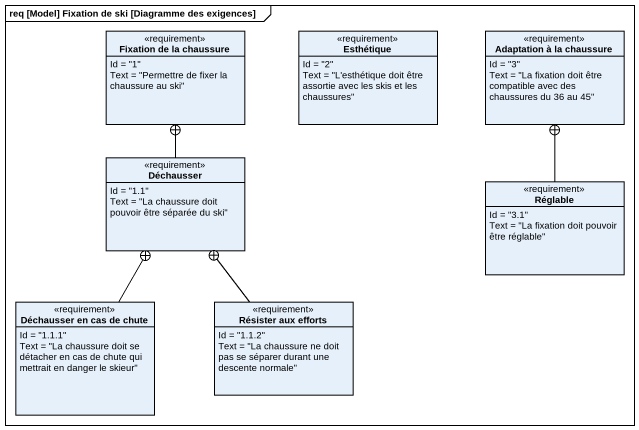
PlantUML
@startuml
mainframe req [Model] Fixation de ski [Diagramme des exigences]
hide circle
hide empty members
class "Fixation de la chaussure" as Fixation_de_la_chaussure <<requirement>> {
  Id = "1"
  Text = "Permettre de fixer la chaussure au ski"
}
class Esthétique <<requirement>> {
  Id = "2"
  Text = "L'esthétique doit être assortie avec les skis et les chaussures"
}
class "Adaptation à la chaussure" as Adaptation_à_la_chaussure <<requirement>> {
  Id = "3"
  Text = "La fixation doit être compatible avec des chaussures du 36 au 45"
}
class Déchausser <<requirement>> {
  Id = "1.1"
  Text = "La chaussure doit pouvoir être séparée du ski"
}
class Réglable <<requirement>> {
  Id = "3.1"
  Text = "La fixation doit pouvoir être réglable"
}
class "Déchausser en cas de chute" as Déchausser_en_cas_de_chute <<requirement>> {
  Id = "1.1.1"
  Text = "La chaussure doit se détacher en cas de chute qui mettrait en danger le skieur"
}
class "Résister aux efforts" as Résister_aux_efforts <<requirement>> {
  Id = "1.1.2"
  Text = "La chaussure ne doit pas se séparer durant une descente normale"
}
Déchausser -up-+ Fixation_de_la_chaussure
Réglable -up-+ Adaptation_à_la_chaussure
Déchausser_en_cas_de_chute -up-+ Déchausser
Résister_aux_efforts -up-+ Déchausser
@enduml
